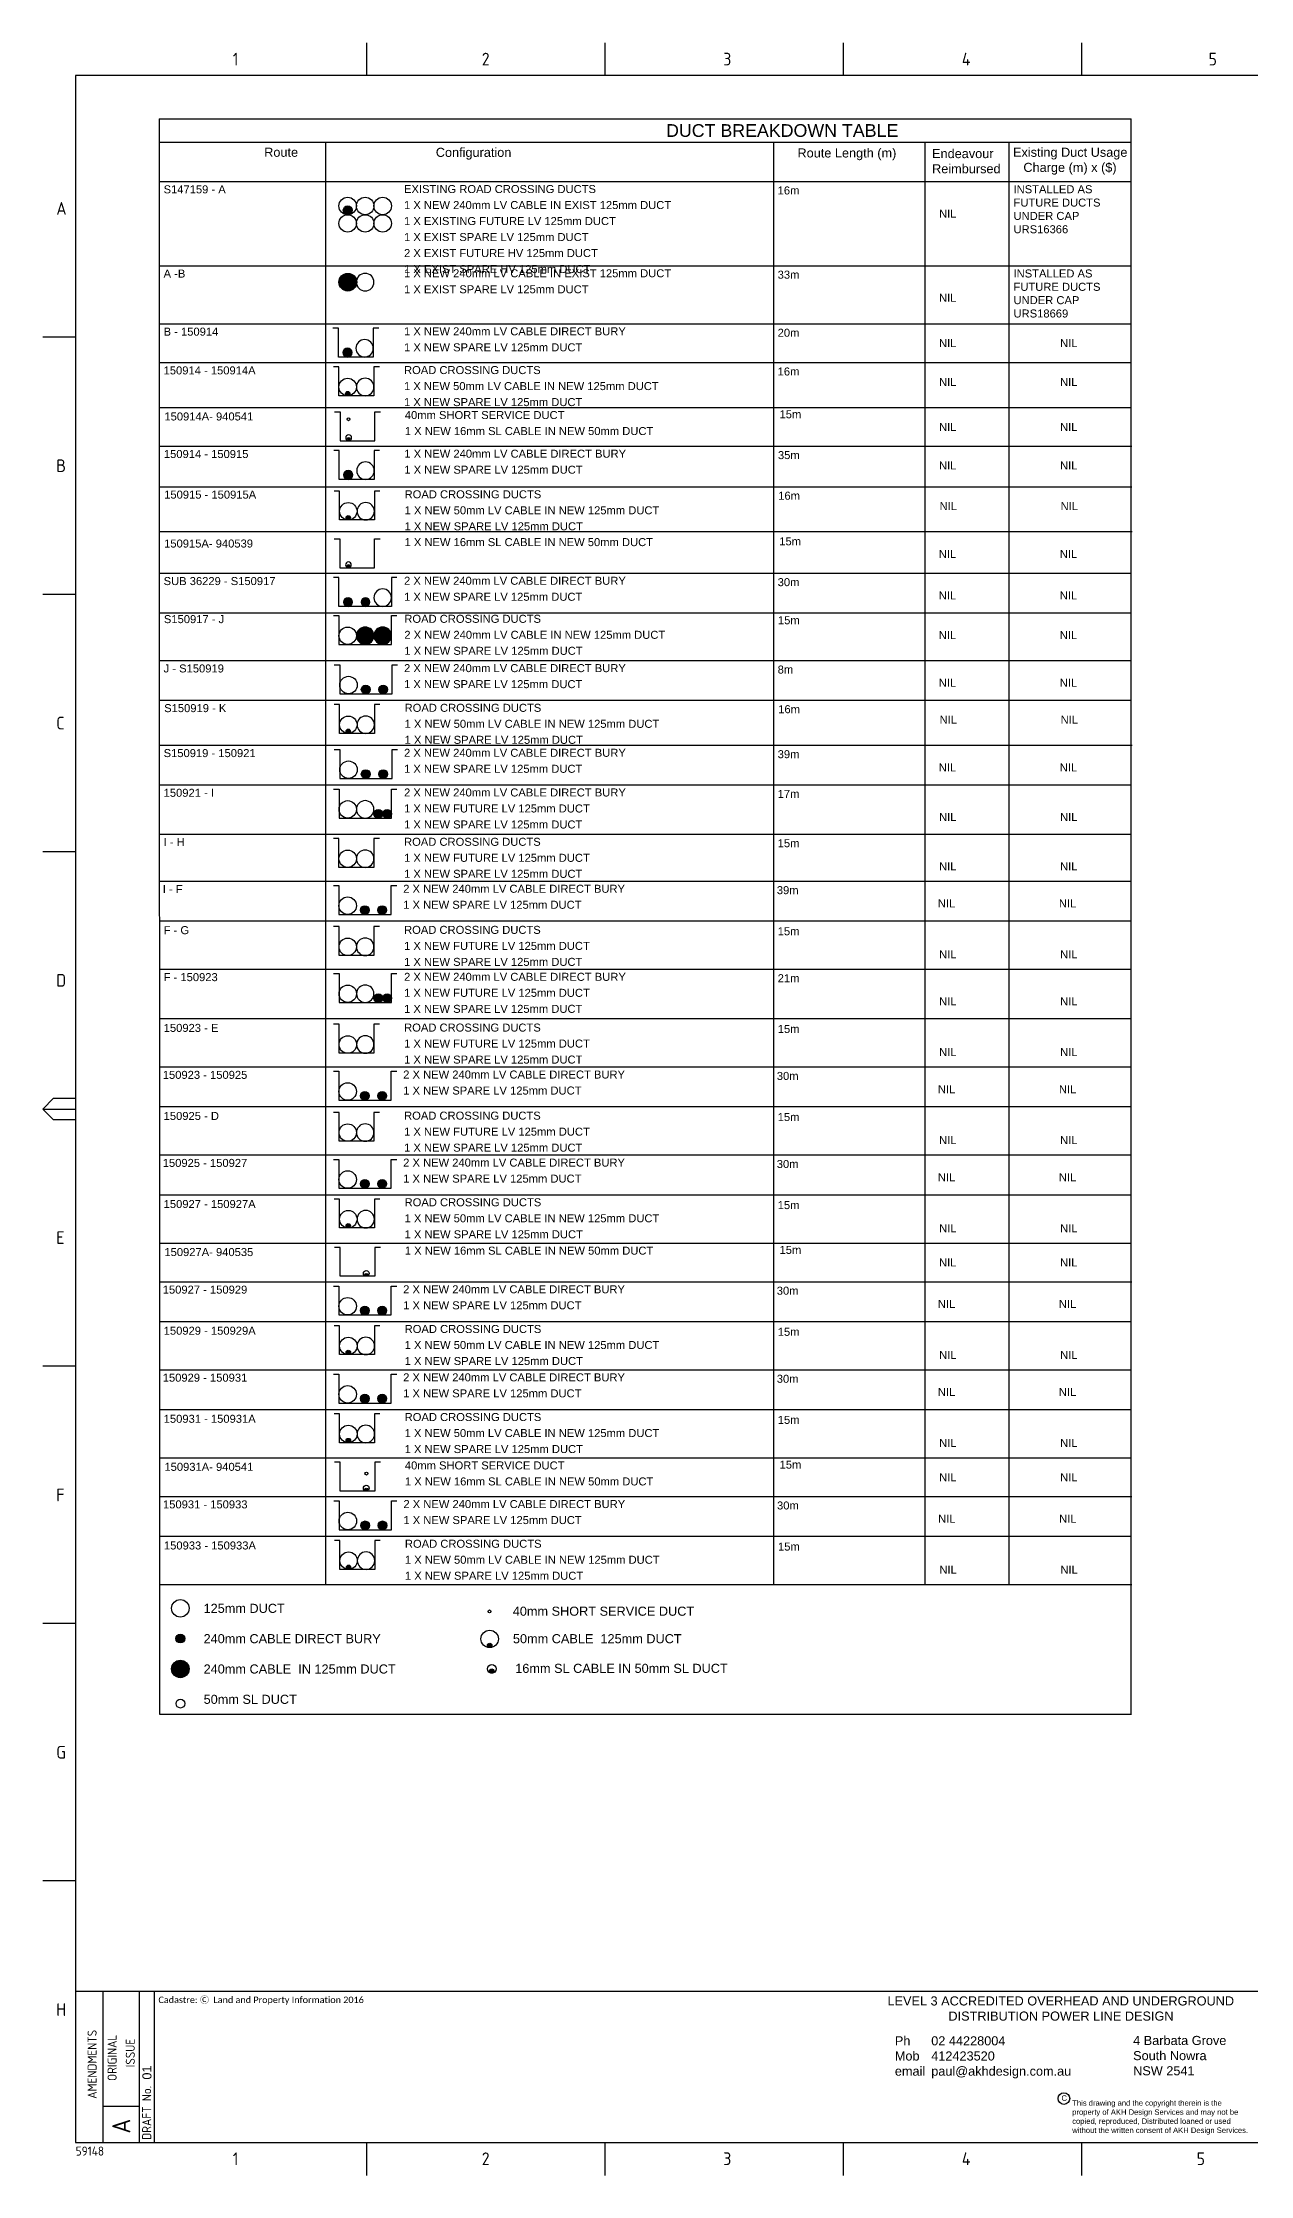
# Paper-space layout 'Retic2' of a CAD drawing. Header units: metres, sheet in millimetres. Extents: x -21 to 813, y -3 to 583.
# Drawn here: x -21 to 311, y -3 to 583 of the extents above; entities that cross this region are included whole.
import ezdxf
from ezdxf.enums import TextEntityAlignment as Align

# ---------------------------------------------------------------- set-up
doc = ezdxf.new("R2010")
doc.units = ezdxf.units.M
doc.linetypes.add('Cable Exist UG', pattern=[8.2, 4, -1.2, 1.8, -1.2])
doc.linetypes.add('IE Trench LV', pattern=[6.5, 5, -1.5])
doc.layers.get('0').update_dxf_attribs({"color": 6})
for name, color, linetype in [('_User Miscellaneous1', 7, 'Continuous'), ('_User Miscellaneous2', 7, 'Continuous'), ('Duct_SP_NEW', 2, 'Continuous'), ('Notes', 7, 'Continuous'), ('SupportsUG_SP_EXT', 7, 'Continuous')]:
    doc.layers.add(name, color=color, linetype=linetype)
doc.styles.add('iecISOCP', font='isocp.shx')
doc.styles.get("Standard").update_dxf_attribs({"font": 'arial.ttf'})
doc.linetypes.add('IE Trench HV', pattern='A,7,-0.2,["/",Standard,S=3,R=0,X=0.6,Y=-1.4],-2.5', length=9.7)

# ---------------------------------------------------------------- blocks, each defined once
blk = doc.blocks.new('A$C30A46249')
at = {"color": 7, "lineweight": -3, "insert": (6.92, 4.97), "char_height": 1.79, "attachment_point": 7, "line_spacing_factor": 1.2}
blk.add_mtext('{\\fCalibri|b0|i0|c0|p34;\\C256;Cadastre: \\fMS Gothic|b0|i0|c128|p49;\\C250;\\c2236962;Ⓒ\\fMS Gothic|b0|i0|c0|p49; \\fCalibri|b0|i0|c0|p34;\\C256;Land and Property Information 2016}', dxfattribs=at)
blk = doc.blocks.new('A1_FRAME_TITLE')
at = {"layer": 'Notes', "linetype": 'Continuous'}
for p, q in [((89.14, 574.39), (89.14, 583.39)), ((154.65, 574.39), (154.65, 583.39)), ((220.16, 574.39), (220.16, 583.39)), ((285.67, 574.39), (285.67, 583.39)), ((9, 502.43), (0, 502.43)), ((8.99, 431.68), (0, 431.68)), ((8.99, 360.93), (0, 360.93)), ((0, 290.18), (3, 293.18)), ((0, 290.18), (9, 290.18)), ((3, 287.18), (0, 290.18)), ((3, 293.18), (8.99, 293.18)), ((8.99, 287.18), (3, 287.18)), ((9, 219.43), (0, 219.43)), ((9, 148.68), (0, 148.68)), ((9, 77.93), (0, 77.93)), ((89.14, -3.03), (89.14, 5.97)), ((154.65, -3.03), (154.65, 5.97)), ((220.16, -3.03), (220.16, 5.97)), ((285.67, -3.03), (285.67, 5.97))]:
    blk.add_line(p, q, dxfattribs=at)
at = {"layer": 'Notes', "color": 3, "linetype": 'Continuous'}
for p, q in [((9, 574.39), (9, 5.97)), ((16.59, 5.97), (16.59, 47.62)), ((26.59, 5.97), (26.59, 47.62)), ((30.74, 5.98), (30.74, 47.62)), ((16.59, 15.97), (26.59, 15.97))]:
    blk.add_line(p, q, dxfattribs=at)
at = {"layer": 'Notes', "color": 3, "linetype": 'Continuous', "flags": 128}
for points in [[(149.5, 574.39), (9, 574.39)], [(824.37, 574.39), (149.5, 574.39)], [(9, 47.62), (123.8, 47.62)], [(123.8, 47.62), (824.37, 47.62)], [(9, 5.97), (123.8, 5.97)], [(123.8, 5.97), (824.37, 5.97)]]:
    blk.add_lwpolyline(points, dxfattribs=at)
blk.add_attdef('DRAFT_NUM', (29.9, 23.29), '', height=2.5, rotation=90)
at = {"layer": 'Notes', "color": 7, "style": 'iecISOCP'}
for s, p in [('1', (52.24, 577.12)), ('2', (120.7, 577.12)), ('3', (187.09, 577.12)), ('4', (252.67, 577.12)), ('5', (320.5, 577.12)), ('A', (3.74, 536.06)), ('B', (3.74, 465.31)), ('C', (3.74, 394.56)), ('D', (3.74, 323.81)), ('E', (3.74, 253.06)), ('F', (3.74, 182.31)), ('G', (3.74, 111.56)), ('H', (3.74, 40.81)), ('1', (52.24, -0.22)), ('2', (120.7, -0.22)), ('3', (187.09, -0.2)), ('4', (252.67, -0.22)), ('5', (317.21, -0.22))]:
    blk.add_text(s, height=3.5, dxfattribs=at).set_placement(p)
for s, height, p in [('AMENDMENTS', 2.5, (14.84, 18.02)), ('ORIGINAL', 2.5, (20.34, 22.94)), ('ISSUE', 2.5, (25.34, 26.69)), ('DRAFT No.', 2.5, (29.84, 6.74)), ('A', 5, (24.09, 8.47))]:
    blk.add_text(s, height=height, rotation=90, dxfattribs=at).set_placement(p)
for tag, p in [('CAP_NO', (513.19, 43.46)), ('IE_NUM', (513.05, 37.81)), ('REF_No_1', (335.24, 32.31)), ('REF_1', (362.52, 32.31)), ('GEN_WO', (441.71, 31.76)), ('HV_SWITCH', (513.46, 32.16)), ('REF_No_2', (335.24, 26.31)), ('REF_2', (362.52, 26.31)), ('OH_WO', (441.71, 25.81)), ('UBD_REF', (513.05, 25.83)), ('REF_No_3', (335.24, 20.31)), ('REF_3', (362.52, 20.31)), ('UG_WO', (441.71, 20.05)), ('GIS_MAP_No', (513.05, 20.04)), ('REF_No_4', (335.24, 14.31)), ('REF_4', (362.52, 14.31)), ('SUB_WO', (441.71, 13.81)), ('HV_OP_DIAG', (513.33, 14.2)), ('LGA', (512.95, 7.78))]:
    blk.add_attdef(tag, p, '', height=2.5, dxfattribs=at)
at = {"layer": 'Notes', "style": 'iecISOCP'}
for tag, p in [('T1', (684.37, 39.47)), ('T2', (684.37, 34.35)), ('T3', (684.37, 28.92)), ('T4', (684.37, 23.66)), ('T5', (684.37, 18.23)), ('T6', (684.37, 12.97))]:
    blk.add_attdef(tag, text='', height=3.5, dxfattribs=at).set_placement(p, align=Align.CENTER)
at = {"layer": 'Notes', "color": 7, "style": 'iecISOCP'}
for tag, p in [('scale', (567.76, 33.27)), ('DRAWN', (567.76, 24.93)), ('DATE', (567.76, 16.88)), ('CHD', (567.76, 8.37)), ('DESIGN', (605.62, 9.15))]:
    blk.add_attdef(tag, text='', height=2.5, dxfattribs=at).set_placement(p, align=Align.CENTER)
at = {"layer": 'Notes', "color": 4, "style": 'iecISOCP'}
blk.add_attdef('NUM', text='', height=7, dxfattribs=at).set_placement((792.37, 20.12), align=Align.MIDDLE_CENTER)
at = {"layer": 'Notes', "color": 1, "style": 'iecISOCP'}
blk.add_attdef('REV', text='', height=5, dxfattribs=at).set_placement((820.05, 17.1), align=Align.CENTER)
at = {"layer": 'Notes', "color": 7, "style": 'iecISOCP'}
for tag, p in [('NS', (790.71, 8.12)), ('SHTS', (805.41, 8.12))]:
    blk.add_attdef(tag, text='', height=2.5, dxfattribs=at).set_placement(p, align=Align.MIDDLE)
at = {"layer": 'Notes', "style": 'iecISOCP'}
blk.add_attdef('ExportID', (9.08, 2.39), '', height=2.5, dxfattribs=at)
at = {"layer": 'Notes', "style": 'iecISOCP', "flags": 1}
for tag, p in [('ProjectType', (14.17, -26.8)), ('ProjectNumber', (23.56, -26.82)), ('DrawingNumber', (35.51, -26.8)), ('ProjectDescription', (47.56, -26.83)), ('ExportDate', (60.28, -26.79)), ('ExportUserName', (69.15, -26.8)), ('DesignerCompanyName', (81.48, -26.79)), ('ExportAreaOfInterest', (97.1, -26.81)), ('GIS_SUCCESS', (112, -26.78)), ('CAD_SUCCESS', (121.79, -26.78)), ('DEPOTCODE', (132.11, -26.88)), ('ExportCategories', (140.08, -26.8)), ('Comments', (154.38, -26.88))]:
    blk.add_attdef(tag, p, '', height=1, dxfattribs=at)
blk = doc.blocks.new('akhlogo')
at = {"layer": '_User Miscellaneous2'}
blk.add_circle((113.53, 12.12), 1.6, dxfattribs=at)
at = {"layer": '_User Miscellaneous2', "attachment_point": 1}
for s, insert, char_height, width in [('\\pi5.9046;LEVEL 3 ACCREDITED OVERHEAD AND UNDERGROUND \\P\\pi22.653;DISTRIBUTION POWER LINE DESIGN ', (59.13, 40.21), 2.5, 106.6522), ('Ph ^I02 44228004{\\fCalibri|b0|i0|c0|p34; ^J}Mob^I412423520\\Pemail^Ipaul@akhdesign.com.au', (67.06, 29.24), 2.5, 53.0212), ('4 Barbata Grove\\PSouth Nowra\\PNSW 2541', (132.56, 29.34), 2.5, 39.4695), ('This drawing and the copyright therein is the property of AKH Design Services and may not be copied, reproduced, Distributed loaned or used without the written consent of AKH Design Services.', (115.82, 11.65), 1.5, 48.7359)]:
    blk.add_mtext(s, dxfattribs=dict(at, insert=insert, char_height=char_height, width=width))
at = {"layer": '_User Miscellaneous2', "char_height": 1.5, "attachment_point": 1}
for insert in [(112.87, 13), (112.88, 13)]:
    blk.add_mtext('C', dxfattribs=dict(at, insert=insert))
blk = doc.blocks.new('DUCT_NEW')
blk.add_circle((0, 0.8), 0.8)
at = {"flags": 1}
blk.add_attdef('Z', (0, 0), '', height=0.2, dxfattribs=at)
at = {"flags": 9}
for tag, p in [('DUCT_CODE', (0, 0)), ('XSECT_TYPE', (0, -0.2)), ('STATE', (0, -0.6)), ('OWNED_BY', (0, -1.02)), ('OPERATED_BY', (0, -1.23)), ('FB_REFERENCE', (0, -0.4)), ('NOTES', (0, -0.8)), ('MAINTAINED_BY', (0, -1.42))]:
    blk.add_attdef(tag, text='', height=0.2, dxfattribs=at).set_placement(p, align=Align.MIDDLE_LEFT)
blk = doc.blocks.new('CABLE_LARGE_NEW')
h = blk.add_hatch(color=256)
edge = h.paths.add_edge_path()
edge.add_arc((0, 0.8), 0.8, 0, 360)
blk.add_circle((0, 0.8), 0.8)
for tag, flags, p in [('COND_CODE', 9, (1.5, 0)), ('STATE', 9, (1.5, -0.4)), ('XSECT_SIZE', 9, (1.5, -0.6)), ('OWNED_BY', 9, (1.5, -1)), ('OPERATED_BY', 9, (1.5, -1.2)), ('Z', 1, (1.5, -1.6)), ('FB_REFERENCE', 9, (1.5, -0.2)), ('NOTES', 9, (1.5, -0.8)), ('MAINTAINED_BY', 9, (1.5, -1.4))]:
    blk.add_attdef(tag, text='', height=0.2, dxfattribs=dict(flags=flags)).set_placement(p, align=Align.MIDDLE_LEFT)
blk = doc.blocks.new('TRENCH_LV_2_DUCTS')
blk.add_lwpolyline([(-0.5, 2.65), (0, 2.65), (0, 0), (3.2, 0), (3.2, 2.65), (3.7, 2.65)])
blk = doc.blocks.new('TRENCH_LV_3_DUCTS')
blk.add_lwpolyline([(-0.5, 2.65), (0, 2.65), (0, 0), (4.8, 0), (4.8, 2.65), (5.3, 2.65)])
blk = doc.blocks.new('CABLE_SMALL_NEW')
h = blk.add_hatch(color=256)
edge = h.paths.add_edge_path()
edge.add_arc((0, 0.4), 0.4, 0, 360)
blk.add_circle((0, 0.4), 0.4)
for tag, flags, p in [('COND_CODE', 9, (1.5, 0)), ('STATE', 9, (1.5, -0.4)), ('XSECT_SIZE', 9, (1.5, -0.6)), ('OWNED_BY', 9, (1.5, -1)), ('OPERATED_BY', 9, (1.5, -1.2)), ('Z', 1, (1.5, -1.6)), ('FB_REFERENCE', 9, (1.5, -0.2)), ('NOTES', 9, (1.5, -0.8)), ('MAINTAINED_BY', 9, (1.5, -1.4))]:
    blk.add_attdef(tag, text='', height=0.2, dxfattribs=dict(flags=flags)).set_placement(p, align=Align.MIDDLE_LEFT)

psp = doc.layouts.new('Retic2')

# ---------------------------------------------------------------- linework, layer by layer
at = {"color": 7, "lineweight": -3}
for p, q in [((11.5085, 562.43508), (278.67752, 562.43508)), ((11.51475, 562.43508), (11.60017, 123.77067)), ((278.67752, 123.77067), (278.67752, 562.43508)), ((57.20769, 556.07555), (57.20769, 159.43244)), ((180.31051, 556.07495), (180.31051, 159.43244)), ((221.93384, 556.07495), (221.93384, 159.43244)), ((221.93384, 556.07495), (221.93384, 159.43244)), ((245.02507, 556.07495), (245.02507, 159.43244)), ((11.51475, 522.07141), (278.67752, 522.07141)), ((11.51475, 506.10739), (278.67752, 506.10739)), ((11.51475, 495.45553), (278.67752, 495.45553)), ((11.59114, 483.08982), (278.75391, 483.08982)), ((11.59752, 472.46546), (278.83872, 472.46546)), ((11.67511, 461.2989), (278.83788, 461.2989)), ((11.7515, 448.9332), (278.91427, 448.9332)), ((11.52113, 437.52561), (278.76233, 437.52561)), ((11.52113, 437.52561), (278.6839, 437.52561)), ((11.52113, 426.61462), (278.6839, 426.61462)), ((11.59871, 413.50047), (278.76148, 413.50047)), ((11.52113, 402.58948), (278.6839, 402.58948)), ((11.7515, 390.22377), (278.91427, 390.22377)), ((11.52113, 379.31278), (278.6839, 379.31278)), ((11.52113, 365.74876), (278.6839, 365.74876)), ((11.52113, 352.83474), (278.6839, 352.83474)), ((11.52113, 352.83474), (278.76148, 352.83474)), ((11.51475, 341.92375), (278.67752, 341.92375)), ((11.52751, 328.62037), (278.69028, 328.62037)), ((11.52751, 328.62037), (278.76786, 328.62037)), ((11.52751, 328.62037), (278.69028, 328.62037)), ((11.52751, 315.05636), (278.69028, 315.05636)), ((11.54027, 301.75298), (278.70304, 301.75298)), ((11.54027, 301.75298), (278.78062, 301.75298)), ((11.54027, 301.75298), (278.70304, 301.75298)), ((11.51475, 290.84199), (278.67752, 290.84199)), ((11.52751, 277.53862), (278.69028, 277.53862)), ((11.52751, 277.53862), (278.76786, 277.53862)), ((11.52751, 277.53862), (278.69028, 277.53862)), ((11.50199, 266.62763), (278.66476, 266.62763)), ((11.52751, 253.32425), (278.69028, 253.32425)), ((11.52751, 253.32425), (278.76786, 253.32425)), ((11.52751, 253.32425), (278.69028, 253.32425)), ((11.59752, 242.69989), (278.83872, 242.69989)), ((11.50199, 231.78891), (278.66476, 231.78891)), ((11.54027, 218.48553), (278.70304, 218.48553)), ((11.54027, 218.48553), (278.78062, 218.48553)), ((11.54027, 218.48553), (278.70304, 218.48553)), ((11.50199, 207.57454), (278.66476, 207.57454)), ((11.54027, 194.27117), (278.70304, 194.27117)), ((11.54027, 194.27117), (278.78062, 194.27117)), ((11.54027, 194.27117), (278.70304, 194.27117)), ((11.61028, 183.64681), (278.85148, 183.64681)), ((11.572, 172.73582), (278.73477, 172.73582)), ((11.61028, 159.43244), (278.77305, 159.43244)), ((11.61028, 159.43244), (278.77305, 159.43244)), ((11.61028, 159.43244), (278.85064, 159.43244)), ((11.61028, 159.43244), (278.77305, 159.43244)), ((11.60017, 123.77067), (278.76293, 123.77067))]:
    psp.add_line(p, q, dxfattribs=at)
for points in [[(11.5085, 556.07495), (278.67127, 556.07495)], [(11.5085, 545.23543), (278.67127, 545.23543)], [(11.5085, 545.23543), (278.67127, 545.23543)], [(11.51475, 522.07141), (278.67752, 522.07141)], [(11.51475, 522.07141), (278.67752, 522.07141)], [(11.59871, 413.50047), (278.76148, 413.50047)], [(11.59871, 413.50047), (278.76148, 413.50047)], [(11.61028, 159.43244), (278.77305, 159.43244)], [(11.61028, 159.43244), (278.77305, 159.43244)]]:
    psp.add_lwpolyline(points, dxfattribs=at)

# ---------------------------------------------------------------- block references
at = {"layer": '_User Miscellaneous1', "color": 7, "lineweight": -3, "ltscale": 0.25}
psp.add_blockref('akhlogo', (146.64087, 5.97309), dxfattribs=at)
at = {"layer": 'Duct_SP_NEW', "linetype": 'Continuous', "yscale": 3, "zscale": 3}
for name, p, xscale in [('DUCT_NEW', (63.29859, 536.08835), 3), ('DUCT_NEW', (68.09859, 536.08835), 3), ('DUCT_NEW', (72.8986, 536.08836), 3), ('DUCT_NEW', (63.29859, 531.28835), 3), ('DUCT_NEW', (68.09859, 531.28835), 3), ('DUCT_NEW', (72.89859, 531.28835), 3), ('DUCT_NEW', (63.29859, 515.13801), 3), ('DUCT_NEW', (63.29859, 486.30676), 3), ('DUCT_NEW', (63.45895, 452.15014), 3), ('DUCT_NEW', (63.45895, 393.44071), 3), ('DUCT_NEW', (68.11216, 370.1657), -3), ('DUCT_NEW', (63.30497, 356.59999), 3), ('DUCT_NEW', (63.31135, 332.38563), 3), ('DUCT_NEW', (68.11854, 319.47329), -3), ('DUCT_NEW', (63.32411, 305.51824), 3), ('DUCT_NEW', (63.31135, 281.30387), 3), ('DUCT_NEW', (63.45895, 257.47886), 3), ('DUCT_NEW', (63.47171, 222.64014), 3), ('DUCT_NEW', (63.47171, 198.42578), 3), ('DUCT_NEW', (63.54173, 163.58705), 3), ('DUCT_NEW', (17.29107, 150.49279), 3), ('DUCT_NEW', (102.3207, 142.07083), 3), ('CABLE_SMALL_NEW', (17.29107, 143.35109), 3), ('DUCT_NEW', (17.30416, 133.81768), 3)]:
    psp.add_blockref(name, p, dxfattribs=dict(at, xscale=xscale))
at = {"layer": 'Duct_SP_NEW', "linetype": 'Cable Exist UG'}
for name, p, xscale, yscale, zscale in [('CABLE_LARGE_NEW', (63.29859, 536.08835), 1.5, 1.5, 1.5), ('CABLE_LARGE_NEW', (63.37702, 515.13929), 3, 3, 3), ('CABLE_LARGE_NEW', (63.37583, 515.1376), -1.5, 1.5, 1.5), ('DUCT_NEW', (68.09859, 515.13801), -3, 3, 3), ('CABLE_LARGE_NEW', (63.21896, 496.95565), -1.5, 1.5, 1.5), ('CABLE_LARGE_NEW', (63.22016, 496.95734), 1.5, 1.5, 1.5), ('DUCT_NEW', (67.94172, 496.95606), -3, 3, 3), ('CABLE_LARGE_NEW', (63.29859, 486.30676), 0.75, 0.75, 0.75), ('DUCT_NEW', (68.09859, 486.30676), -3, 3, 3), ('DUCT_NEW', (63.51452, 479.45179), 0.5, 0.5, 0.5), ('CABLE_LARGE_NEW', (63.56728, 473.94467), -0.5, 0.5, 0.5), ('CABLE_LARGE_NEW', (63.4586, 463.315), -1.5, 1.5, 1.5), ('CABLE_LARGE_NEW', (63.4598, 463.31669), 1.5, 1.5, 1.5), ('DUCT_NEW', (68.18136, 463.31541), -3, 3, 3), ('CABLE_LARGE_NEW', (63.45895, 452.15014), 0.75, 0.75, 0.75), ('DUCT_NEW', (68.25895, 452.15014), -3, 3, 3), ('CABLE_LARGE_NEW', (63.49089, 439.00482), -0.5, 0.5, 0.5), ('CABLE_LARGE_NEW', (63.38705, 428.37812), -1.5, 1.5, 1.5), ('CABLE_LARGE_NEW', (68.18221, 428.37812), -1.5, 1.5, 1.5), ('DUCT_NEW', (72.90497, 428.37853), -3, 3, 3), ('DUCT_NEW', (63.30497, 417.91615), 3, 3, 3), ('CABLE_LARGE_NEW', (68.10496, 417.91615), -3, 3, 3), ('CABLE_LARGE_NEW', (72.90012, 417.91615), -3, 3, 3), ('DUCT_NEW', (63.522, 404.35339), 3, 3, 3), ('CABLE_LARGE_NEW', (68.24476, 404.35298), 1.5, 1.5, 1.5), ('CABLE_LARGE_NEW', (73.03991, 404.35298), 1.5, 1.5, 1.5), ('CABLE_LARGE_NEW', (63.45895, 393.44071), 0.75, 0.75, 0.75), ('DUCT_NEW', (68.25895, 393.44071), -3, 3, 3), ('DUCT_NEW', (63.522, 381.07669), 3, 3, 3), ('CABLE_LARGE_NEW', (68.24476, 381.07628), 1.5, 1.5, 1.5), ('CABLE_LARGE_NEW', (73.03991, 381.07628), 1.5, 1.5, 1.5), ('DUCT_NEW', (63.31215, 370.1657), 3, 3, 3), ('CABLE_LARGE_NEW', (71.717, 370.16529), 1.5, 1.5, 1.5), ('CABLE_LARGE_NEW', (74.11215, 370.16529), 1.5, 1.5, 1.5), ('DUCT_NEW', (68.10497, 356.59999), -3, 3, 3), ('DUCT_NEW', (63.29162, 343.68766), 3, 3, 3), ('CABLE_LARGE_NEW', (68.01438, 343.68725), 1.5, 1.5, 1.5), ('CABLE_LARGE_NEW', (72.80954, 343.68725), 1.5, 1.5, 1.5), ('DUCT_NEW', (68.11135, 332.38563), -3, 3, 3), ('DUCT_NEW', (63.31853, 319.4733), 3, 3, 3), ('CABLE_LARGE_NEW', (71.72338, 319.47289), 1.5, 1.5, 1.5), ('CABLE_LARGE_NEW', (74.11853, 319.47289), 1.5, 1.5, 1.5), ('DUCT_NEW', (68.12411, 305.51824), -3, 3, 3), ('DUCT_NEW', (63.29162, 292.60591), 3, 3, 3), ('CABLE_LARGE_NEW', (68.01438, 292.6055), 1.5, 1.5, 1.5), ('CABLE_LARGE_NEW', (72.80954, 292.6055), 1.5, 1.5, 1.5), ('DUCT_NEW', (68.11135, 281.30387), -3, 3, 3), ('DUCT_NEW', (63.27886, 268.39154), 3, 3, 3), ('CABLE_LARGE_NEW', (68.00162, 268.39113), 1.5, 1.5, 1.5), ('CABLE_LARGE_NEW', (72.79678, 268.39113), 1.5, 1.5, 1.5), ('CABLE_LARGE_NEW', (63.45895, 257.47886), 0.75, 0.75, 0.75), ('DUCT_NEW', (68.25895, 257.47886), -3, 3, 3), ('CABLE_LARGE_NEW', (68.39989, 244.17911), 0.5, 0.5, 0.5), ('DUCT_NEW', (63.27886, 233.55282), 3, 3, 3), ('CABLE_LARGE_NEW', (68.00162, 233.55241), 1.5, 1.5, 1.5), ('CABLE_LARGE_NEW', (72.79678, 233.55241), 1.5, 1.5, 1.5), ('CABLE_LARGE_NEW', (63.47171, 222.64014), 0.75, 0.75, 0.75), ('DUCT_NEW', (68.27171, 222.64014), -3, 3, 3), ('DUCT_NEW', (63.27886, 209.33846), 3, 3, 3), ('CABLE_LARGE_NEW', (68.00162, 209.33805), 1.5, 1.5, 1.5), ('CABLE_LARGE_NEW', (72.79678, 209.33805), 1.5, 1.5, 1.5), ('CABLE_LARGE_NEW', (63.47171, 198.42578), 0.75, 0.75, 0.75), ('DUCT_NEW', (68.27171, 198.42578), -3, 3, 3), ('DUCT_NEW', (68.4456, 189.52543), 0.5, 0.5, 0.5), ('CABLE_LARGE_NEW', (68.41265, 185.12602), 0.5, 0.5, 0.5), ('DUCT_NEW', (63.34888, 174.49973), 3, 3, 3), ('CABLE_LARGE_NEW', (68.07164, 174.49932), 1.5, 1.5, 1.5), ('CABLE_LARGE_NEW', (72.86679, 174.49932), 1.5, 1.5, 1.5), ('CABLE_LARGE_NEW', (63.54173, 163.58705), 0.75, 0.75, 0.75), ('DUCT_NEW', (68.34172, 163.58705), -3, 3, 3), ('DUCT_NEW', (102.27802, 151.63574), 0.5, 0.5, 0.5), ('CABLE_LARGE_NEW', (102.32403, 142.07082), 0.75, 0.75, 0.75), ('CABLE_LARGE_NEW', (17.30416, 133.81767), 3, 3, 3), ('DUCT_NEW', (102.91282, 135.01105), 1.5, 1.5, 1.5), ('CABLE_LARGE_NEW', (102.91282, 135.01105), 0.75, 0.75, 0.75), ('DUCT_NEW', (17.30415, 125.47598), 1.5, 1.5, 1.5)]:
    psp.add_blockref(name, p, dxfattribs=dict(at, xscale=xscale, yscale=yscale, zscale=zscale))
at = {"layer": 'Duct_SP_NEW', "linetype": 'IE Trench HV', "yscale": 3, "zscale": 3}
for name, p, xscale in [('TRENCH_LV_2_DUCTS', (70.34371, 496.95775), -3), ('TRENCH_LV_2_DUCTS', (70.50057, 486.30845), -3), ('TRENCH_LV_2_DUCTS', (70.58335, 463.3171), -3), ('TRENCH_LV_2_DUCTS', (70.66094, 452.15183), -3), ('TRENCH_LV_3_DUCTS', (75.30497, 428.37853), -3), ('TRENCH_LV_3_DUCTS', (60.90497, 417.91615), 3), ('TRENCH_LV_3_DUCTS', (61.122, 404.35339), 3), ('TRENCH_LV_2_DUCTS', (70.66094, 393.4424), -3), ('TRENCH_LV_3_DUCTS', (61.122, 381.07669), 3), ('TRENCH_LV_3_DUCTS', (60.91215, 370.1657), 3), ('TRENCH_LV_2_DUCTS', (70.50696, 356.60169), -3), ('TRENCH_LV_3_DUCTS', (60.89162, 343.68766), 3), ('TRENCH_LV_2_DUCTS', (70.51334, 332.38732), -3), ('TRENCH_LV_3_DUCTS', (60.91853, 319.4733), 3), ('TRENCH_LV_2_DUCTS', (70.5261, 305.51993), -3), ('TRENCH_LV_3_DUCTS', (60.89162, 292.60591), 3), ('TRENCH_LV_2_DUCTS', (70.51334, 281.30557), -3), ('TRENCH_LV_3_DUCTS', (60.87886, 268.39154), 3), ('TRENCH_LV_2_DUCTS', (70.66094, 257.48055), -3), ('TRENCH_LV_3_DUCTS', (60.87886, 233.55282), 3), ('TRENCH_LV_2_DUCTS', (70.6737, 222.64183), -3), ('TRENCH_LV_3_DUCTS', (60.87886, 209.33846), 3), ('TRENCH_LV_2_DUCTS', (70.6737, 198.42747), -3), ('TRENCH_LV_3_DUCTS', (60.94887, 174.49973), 3), ('TRENCH_LV_2_DUCTS', (70.74371, 163.58874), -3)]:
    psp.add_blockref(name, p, dxfattribs=dict(at, xscale=xscale))
at = {"layer": 'Duct_SP_NEW', "linetype": 'IE Trench LV', "yscale": 3, "zscale": 3}
for p, xscale in [((61.18259, 473.94274), 3), ((61.1062, 439.00289), 3), ((70.78458, 244.17718), -3), ((70.79734, 185.12409), -3)]:
    psp.add_blockref('TRENCH_LV_2_DUCTS', p, dxfattribs=dict(at, xscale=xscale))
at = {"layer": 'Duct_SP_NEW', "linetype": 'Cable Exist UG', "xscale": -1}
for p in [(63.56728, 473.94467), (63.49089, 439.00482)]:
    psp.add_blockref('DUCT_NEW', p, dxfattribs=at)
at = {"layer": 'Duct_SP_NEW', "linetype": 'Cable Exist UG'}
for p in [(68.39989, 244.17911), (68.41265, 185.12602)]:
    psp.add_blockref('DUCT_NEW', p, dxfattribs=at)
at = {"layer": 'Notes'}
psp.add_blockref('A$C30A46249', (4.35944, 38.91747), dxfattribs=at)
at = {"layer": 'SupportsUG_SP_EXT'}
ref = psp.add_blockref('A1_FRAME_TITLE', (-20.549, 0), dxfattribs=at)
ref.add_attrib('ExportID', '59148', (-11.46744, 2.38995), dxfattribs={"layer": 'Notes', "height": 2.5, "style": 'iecISOCP'})
ref.add_attrib('DRAFT_NUM', '01', (9.35388, 23.29356), dxfattribs={"layer": '0', "height": 2.5, "rotation": 90})

# ---------------------------------------------------------------- texts
at = {"color": 7, "lineweight": -3}
psp.add_text('DUCT BREAKDOWN TABLE', height=3.5, dxfattribs=at).set_placement((182.72902, 559.23584), align=Align.MIDDLE_CENTER)
at = {"color": 7, "lineweight": -3, "attachment_point": 1}
for s, insert, char_height, width in [('{\\C7;Route}', (40.34182, 554.51375), 2.5, 21.3006789), ('{\\C7;Configuration}', (87.51682, 554.48188), 2.5, 31.8297085), ('{\\C7;Route Length (m)}', (186.93337, 554.31856), 2.5, 28.8336752), ('Endeavour \\PReimbursed', (223.93496, 554.14518), 2.5, 37.3638183), ('\\pi3.1695;Existing Duct Usage \\P\\pi6.0242;Charge (m) x ($)', (243.01464, 554.51037), 2.5, 37.3638183), ('S147159 - A', (12.6917, 544.15528), 2.2, 54.1159856), ('16m', (181.48359, 543.85579), 2.2, 54.1159856), ('INSTALLED AS\\PFUTURE DUCTS \\PUNDER CAP \\PURS16366', (246.32373, 544.18696), 2.2, 40.346307), ('{\\C7;NIL}', (225.84327, 537.50698), 2.2, 40.346307), ('A -B', (12.6917, 520.99127), 2.2, 54.1159856), ('33m', (181.48359, 520.69178), 2.2, 54.1159856), ('INSTALLED AS\\PFUTURE DUCTS \\PUNDER CAP \\PURS18669', (246.32373, 521.02294), 2.2, 40.346307), ('{\\C7;NIL}', (225.84327, 514.34296), 2.2, 40.346307), ('B - 150914', (12.6917, 505.02725), 2.2, 54.1159856), ('20m', (181.48359, 504.72776), 2.2, 54.1159856), ('{\\C7;NIL}', (225.84327, 501.86732), 2.2, 40.346307), ('{\\C7;NIL}', (259.11793, 501.86732), 2.2, 40.346307), ('150914 - 150914A', (12.6917, 494.37539), 2.2, 54.1159856), ('16m', (181.48359, 494.0759), 2.2, 54.1159856), ('{\\C7;NIL}', (225.84327, 491.21546), 2.2, 40.346307), ('{\\C7;NIL}', (259.10781, 491.21546), 2.2, 40.346307), ('150914A- 940541', (12.90897, 481.71019), 2.2, 54.1159856), ('15m', (182.00532, 482.31342), 2.2, 37.9038206), ('{\\C7;NIL}', (225.84327, 478.84975), 2.2, 40.346307), ('{\\C7;NIL}', (259.10781, 478.84975), 2.2, 40.346307), ('150914 - 150915 ', (12.77448, 471.38532), 2.2, 54.1159856), ('35m', (181.56636, 471.08583), 2.2, 54.1159856), ('{\\C7;NIL}', (225.84327, 468.22539), 2.2, 40.346307), ('{\\C7;NIL}', (259.10781, 468.22539), 2.2, 40.346307), ('150915 - 150915A', (12.85206, 460.21876), 2.2, 54.1159856), ('16m', (181.64395, 459.91927), 2.2, 54.1159856), ('{\\C7;NIL}', (226.00363, 457.05884), 2.2, 40.346307), ('{\\C7;NIL}', (259.26817, 457.05884), 2.2, 40.346307), ('150915A- 940539', (12.83257, 446.77034), 2.2, 54.1159856), ('15m', (181.92892, 447.37356), 2.2, 37.9038206), ('{\\C7;NIL}', (225.76687, 443.9099), 2.2, 40.346307), ('{\\C7;NIL}', (259.03142, 443.9099), 2.2, 40.346307), ('SUB 36229 - S150917', (12.69808, 436.44546), 2.2, 54.1159856), ('30m', (181.48997, 436.14597), 2.2, 54.1159856), ('{\\C7;NIL}', (225.76687, 432.50231), 2.2, 40.346307), ('{\\C7;NIL}', (259.03142, 432.50231), 2.2, 40.346307), ('S150917 - J', (12.77567, 425.98309), 2.2, 54.1159856), ('15m', (181.56755, 425.6836), 2.2, 54.1159856), ('{\\C7;NIL}', (225.76687, 421.59132), 2.2, 40.346307), ('{\\C7;NIL}', (259.03142, 421.59132), 2.2, 40.346307), ('J - S150919', (12.69808, 412.42032), 2.2, 54.1159856), ('8m', (181.48997, 412.12083), 2.2, 54.1159856), ('{\\C7;NIL}', (225.76687, 408.47717), 2.2, 40.346307), ('{\\C7;NIL}', (259.03142, 408.47717), 2.2, 40.346307), ('S150919 - K', (12.85206, 401.50934), 2.2, 54.1159856), ('16m', (181.64395, 401.20985), 2.2, 54.1159856), ('{\\C7;NIL}', (226.00363, 398.34941), 2.2, 40.346307), ('{\\C7;NIL}', (259.26817, 398.34941), 2.2, 40.346307), ('S150919 - 150921', (12.69808, 389.14363), 2.2, 54.1159856), ('39m', (181.48997, 388.84414), 2.2, 54.1159856), ('{\\C7;NIL}', (225.76687, 385.20047), 2.2, 40.346307), ('{\\C7;NIL}', (259.03142, 385.20047), 2.2, 40.346307), ('150921 - I', (12.69808, 378.23264), 2.2, 54.1159856), ('17m', (181.48997, 377.93315), 2.2, 54.1159856), ('{\\C7;NIL}', (225.84965, 371.58433), 2.2, 40.346307), ('{\\C7;NIL}', (259.11419, 371.58433), 2.2, 40.346307), ('I - H', (12.69808, 364.66862), 2.2, 54.1159856), ('15m', (181.48997, 364.36913), 2.2, 54.1159856), ('{\\C7;NIL}', (225.84965, 358.02032), 2.2, 40.346307), ('{\\C7;NIL}', (259.11419, 358.02032), 2.2, 40.346307), ('I - F', (12.4677, 351.7546), 2.2, 54.1159856), ('39m', (181.25959, 351.45511), 2.2, 54.1159856), ('{\\C7;NIL}', (225.5365, 347.81144), 2.2, 40.346307), ('{\\C7;NIL}', (258.80104, 347.81144), 2.2, 40.346307), ('F - G', (12.70446, 340.45426), 2.2, 54.1159856), ('15m', (181.49635, 340.15477), 2.2, 54.1159856), ('{\\C7;NIL}', (225.85603, 333.80595), 2.2, 40.346307), ('{\\C7;NIL}', (259.12057, 333.80595), 2.2, 40.346307), ('F - 150923', (12.70446, 327.54023), 2.2, 54.1159856), ('21m', (181.49635, 327.24074), 2.2, 54.1159856), ('{\\C7;NIL}', (225.85603, 320.89193), 2.2, 40.346307), ('{\\C7;NIL}', (259.12057, 320.89193), 2.2, 40.346307), ('150923 - E', (12.71722, 313.58686), 2.2, 54.1159856), ('15m', (181.50911, 313.28737), 2.2, 54.1159856), ('{\\C7;NIL}', (225.86879, 306.93856), 2.2, 40.346307), ('{\\C7;NIL}', (259.13333, 306.93856), 2.2, 40.346307), ('150923 - 150925', (12.4677, 300.67284), 2.2, 54.1159856), ('30m', (181.25959, 300.37335), 2.2, 54.1159856), ('{\\C7;NIL}', (225.5365, 296.72969), 2.2, 40.346307), ('{\\C7;NIL}', (258.80104, 296.72969), 2.2, 40.346307), ('150925 - D', (12.70446, 289.3725), 2.2, 54.1159856), ('15m', (181.49635, 289.07301), 2.2, 54.1159856), ('{\\C7;NIL}', (225.85603, 282.7242), 2.2, 40.346307), ('{\\C7;NIL}', (259.12057, 282.7242), 2.2, 40.346307), ('150925 - 150927', (12.45494, 276.45848), 2.2, 54.1159856), ('30m', (181.24683, 276.15899), 2.2, 54.1159856), ('{\\C7;NIL}', (225.52374, 272.51532), 2.2, 40.346307), ('{\\C7;NIL}', (258.78828, 272.51532), 2.2, 40.346307), ('150927 - 150927A', (12.70446, 265.15814), 2.2, 54.1159856), ('15m', (181.49635, 264.85865), 2.2, 54.1159856), ('{\\C7;NIL}', (225.85603, 258.50983), 2.2, 40.346307), ('{\\C7;NIL}', (259.12057, 258.50983), 2.2, 40.346307), ('15m', (182.00532, 252.54785), 2.2, 37.9038206), ('150927A- 940535', (12.90897, 251.94463), 2.2, 54.1159856), ('{\\C7;NIL}', (225.84327, 249.08419), 2.2, 40.346307), ('{\\C7;NIL}', (259.10781, 249.08419), 2.2, 40.346307), ('150927 - 150929', (12.45494, 241.61975), 2.2, 54.1159856), ('30m', (181.24683, 241.32026), 2.2, 54.1159856), ('{\\C7;NIL}', (225.52374, 237.6766), 2.2, 40.346307), ('{\\C7;NIL}', (258.78828, 237.6766), 2.2, 40.346307), ('150929 - 150929A', (12.71722, 230.31941), 2.2, 54.1159856), ('15m', (181.50911, 230.01992), 2.2, 54.1159856), ('{\\C7;NIL}', (225.86879, 223.67111), 2.2, 40.346307), ('{\\C7;NIL}', (259.13333, 223.67111), 2.2, 40.346307), ('150929 - 150931', (12.45494, 217.40539), 2.2, 54.1159856), ('30m', (181.24683, 217.1059), 2.2, 54.1159856), ('{\\C7;NIL}', (225.52374, 213.46224), 2.2, 40.346307), ('{\\C7;NIL}', (258.78828, 213.46224), 2.2, 40.346307), ('150931 - 150931A', (12.71722, 206.10505), 2.2, 54.1159856), ('15m', (181.50911, 205.80556), 2.2, 54.1159856), ('{\\C7;NIL}', (225.86879, 199.45675), 2.2, 40.346307), ('{\\C7;NIL}', (259.13333, 199.45675), 2.2, 40.346307), ('150931A- 940541', (12.92173, 192.89154), 2.2, 54.1159856), ('15m', (182.01808, 193.49476), 2.2, 37.9038206), ('{\\C7;NIL}', (225.85603, 190.0311), 2.2, 40.346307), ('{\\C7;NIL}', (259.12057, 190.0311), 2.2, 40.346307), ('150931 - 150933', (12.52496, 182.56667), 2.2, 54.1159856), ('30m', (181.31685, 182.26718), 2.2, 54.1159856), ('{\\C7;NIL}', (225.59375, 178.62351), 2.2, 40.346307), ('{\\C7;NIL}', (258.8583, 178.62351), 2.2, 40.346307), ('150933 - 150933A', (12.78724, 171.26633), 2.2, 54.1159856), ('15m', (181.57912, 170.96684), 2.2, 54.1159856), ('{\\C7;NIL}', (225.93881, 164.61802), 2.2, 40.346307), ('{\\C7;NIL}', (259.20335, 164.61802), 2.2, 40.346307)]:
    psp.add_mtext(s, dxfattribs=dict(at, insert=insert, char_height=char_height, width=width))
at = {"color": 7, "lineweight": -3, "char_height": 2.2, "width": 92.2638434, "attachment_point": 1, "line_spacing_factor": 1.2}
for s, insert in [('EXISTING ROAD CROSSING DUCTS\\P1 X NEW 240mm LV CABLE IN EXIST 125mm DUCT\\P1 X EXISTING FUTURE LV 125mm DUCT\\P1 X EXIST SPARE LV 125mm DUCT\\P2 X EXIST FUTURE HV 125mm DUCT\\P1 X EXIST SPARE HV 125mm DUCT', (78.78263, 544.24233)), ('1 X NEW 240mm LV CABLE IN EXIST 125mm DUCT\\P1 X EXIST SPARE LV 125mm DUCT', (78.78263, 521.07831)), ('1 X NEW 240mm LV CABLE DIRECT BURY\\P1 X NEW SPARE LV 125mm DUCT', (78.78263, 505.11429)), ('ROAD CROSSING DUCTS\\P1 X NEW 50mm LV CABLE IN NEW 125mm DUCT\\P1 X NEW SPARE LV 125mm DUCT', (78.78263, 494.46243)), ('40mm SHORT SERVICE DUCT\\P1 X NEW 16mm SL CABLE IN NEW 50mm DUCT', (78.9999, 482.09672)), ('1 X NEW 240mm LV CABLE DIRECT BURY\\P1 X NEW SPARE LV 125mm DUCT', (78.86541, 471.47236)), ('ROAD CROSSING DUCTS\\P1 X NEW 50mm LV CABLE IN NEW 125mm DUCT\\P1 X NEW SPARE LV 125mm DUCT', (78.94299, 460.30581)), ('1 X NEW 16mm SL CABLE IN NEW 50mm DUCT', (78.9235, 447.15687)), ('2 X NEW 240mm LV CABLE DIRECT BURY\\P1 X NEW SPARE LV 125mm DUCT', (78.78901, 436.53251)), ('ROAD CROSSING DUCTS\\P2 X NEW 240mm LV CABLE IN NEW 125mm DUCT\\P1 X NEW SPARE LV 125mm DUCT', (78.8666, 426.07013)), ('2 X NEW 240mm LV CABLE DIRECT BURY\\P1 X NEW SPARE LV 125mm DUCT', (78.78901, 412.50737)), ('ROAD CROSSING DUCTS\\P1 X NEW 50mm LV CABLE IN NEW 125mm DUCT\\P1 X NEW SPARE LV 125mm DUCT', (78.94299, 401.59638)), ('2 X NEW 240mm LV CABLE DIRECT BURY\\P1 X NEW SPARE LV 125mm DUCT', (78.78901, 389.23067)), ('2 X NEW 240mm LV CABLE DIRECT BURY\\P1 X NEW FUTURE LV 125mm DUCT\\P\\pt4.4;1 X NEW SPARE LV 125mm DUCT', (78.78901, 378.31968)), ('ROAD CROSSING DUCTS\\P1 X NEW FUTURE LV 125mm DUCT\\P1 X NEW SPARE LV 125mm DUCT', (78.78901, 364.75567)), ('2 X NEW 240mm LV CABLE DIRECT BURY\\P1 X NEW SPARE LV 125mm DUCT', (78.55863, 351.84164)), ('ROAD CROSSING DUCTS\\P1 X NEW FUTURE LV 125mm DUCT\\P1 X NEW SPARE LV 125mm DUCT', (78.79539, 340.5413)), ('2 X NEW 240mm LV CABLE DIRECT BURY\\P1 X NEW FUTURE LV 125mm DUCT\\P\\pt4.4;1 X NEW SPARE LV 125mm DUCT', (78.79539, 327.62728)), ('ROAD CROSSING DUCTS\\P1 X NEW FUTURE LV 125mm DUCT\\P1 X NEW SPARE LV 125mm DUCT', (78.80815, 313.67391)), ('2 X NEW 240mm LV CABLE DIRECT BURY\\P1 X NEW SPARE LV 125mm DUCT', (78.55863, 300.75989)), ('ROAD CROSSING DUCTS\\P1 X NEW FUTURE LV 125mm DUCT\\P1 X NEW SPARE LV 125mm DUCT', (78.79539, 289.45955)), ('2 X NEW 240mm LV CABLE DIRECT BURY\\P1 X NEW SPARE LV 125mm DUCT', (78.54587, 276.54552)), ('ROAD CROSSING DUCTS\\P1 X NEW 50mm LV CABLE IN NEW 125mm DUCT\\P1 X NEW SPARE LV 125mm DUCT', (78.94299, 265.63453)), ('1 X NEW 16mm SL CABLE IN NEW 50mm DUCT', (78.9999, 252.33116)), ('2 X NEW 240mm LV CABLE DIRECT BURY\\P1 X NEW SPARE LV 125mm DUCT', (78.54587, 241.7068)), ('ROAD CROSSING DUCTS\\P1 X NEW 50mm LV CABLE IN NEW 125mm DUCT\\P1 X NEW SPARE LV 125mm DUCT', (78.95575, 230.79581)), ('2 X NEW 240mm LV CABLE DIRECT BURY\\P1 X NEW SPARE LV 125mm DUCT', (78.54587, 217.49244)), ('ROAD CROSSING DUCTS\\P1 X NEW 50mm LV CABLE IN NEW 125mm DUCT\\P1 X NEW SPARE LV 125mm DUCT', (78.95575, 206.58145)), ('\\pt88;40mm SHORT SERVICE DUCT\\P\\ptz;1 X NEW 16mm SL CABLE IN NEW 50mm DUCT', (79.01266, 193.27807)), ('2 X NEW 240mm LV CABLE DIRECT BURY\\P1 X NEW SPARE LV 125mm DUCT', (78.61589, 182.65371)), ('ROAD CROSSING DUCTS\\P1 X NEW 50mm LV CABLE IN NEW 125mm DUCT\\P1 X NEW SPARE LV 125mm DUCT', (79.02577, 171.74272))]:
    psp.add_mtext(s, dxfattribs=dict(at, insert=insert))
at = {"char_height": 2.5, "attachment_point": 4, "line_spacing_factor": 1.2}
for s, insert, width in [('{\\C7;125mm DUCT }', (23.68395, 152.86288), 36.6991224), ('{\\C7;40mm SHORT SERVICE DUCT}', (108.6709, 152.07872), 75.7989352), ('{\\C7;240mm CABLE DIRECT BURY}', (23.68395, 144.52118), 64.0948938), ('{\\C7;50mm CABLE  125mm DUCT}', (108.71358, 144.51381), 75.7989352), ('{\\C7;240mm CABLE  IN 125mm DUCT}', (23.69703, 136.18776), 71.913257), ('{\\C7;16mm SL CABLE IN 50mm SL DUCT}', (109.35394, 136.36452), 100.530146), ('{\\C7;50mm SL DUCT}', (23.69703, 127.84606), 71.913257)]:
    psp.add_mtext(s, dxfattribs=dict(at, insert=insert, width=width))

doc.saveas('drawing.dxf')
